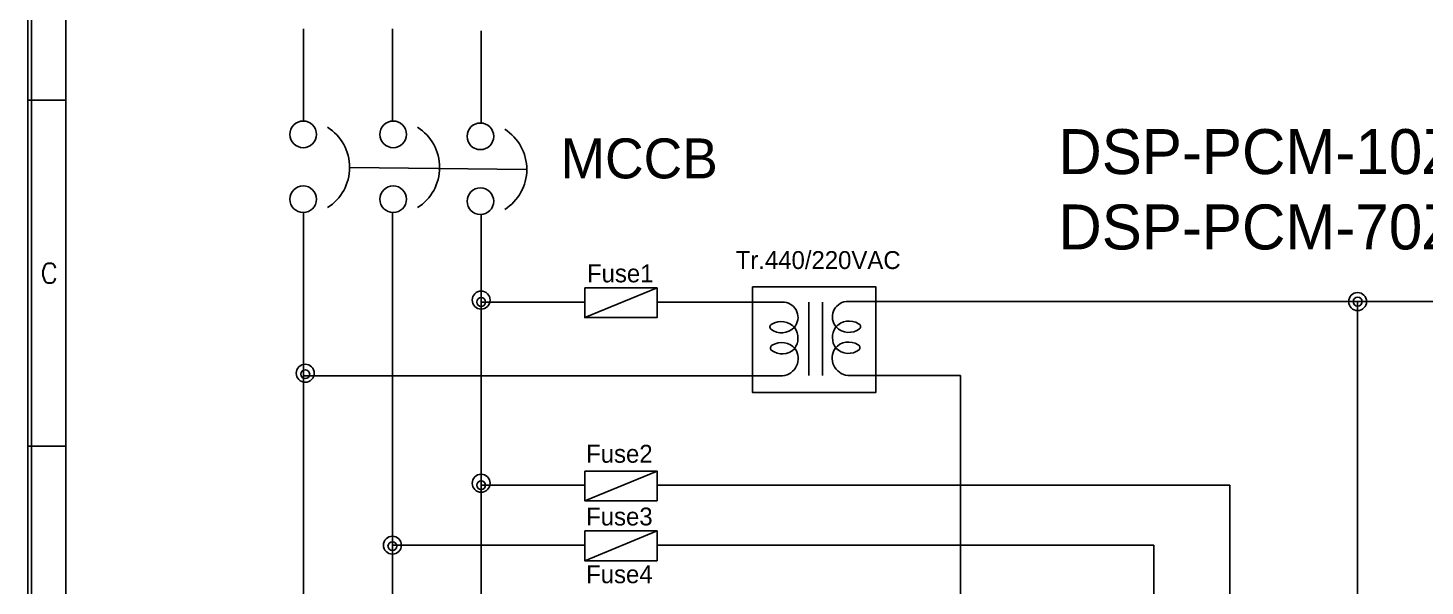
# Model space of a CAD drawing. Header units: millimetres. Extents: x 19 to 859, y 22 to 702.
# Drawn here: x 453.7 to 573.7, y 480 to 528 of the extents above; entities that cross this region are included whole.
import ezdxf
from ezdxf.enums import TextEntityAlignment as Align

# ---------------------------------------------------------------- set-up
doc = ezdxf.new("R2010")
doc.units = ezdxf.units.MM
for name, color, linetype in [('20', 2, 'Continuous'), ('30', 3, 'Continuous'), ('4', 133, 'Continuous'), ('70', 7, 'Continuous'), ('ASHADE', 7, 'Continuous')]:
    doc.layers.add(name, color=color, linetype=linetype)
doc.styles.add('ghs', font='NGULIM.TTF')
doc.styles.add('SIMPLEX', font='SIMPLEX')

msp = doc.modelspace()

# ---------------------------------------------------------------- linework, layer by layer
at = {"layer": '20', "color": 7}
msp.add_line((456.929, 341.572), (456.929, 577.885), dxfattribs=at)
at = {"layer": '30', "color": 0, "linetype": 'ByBlock', "lineweight": 25}
for p, q in [((453.662, 521.752), (456.929, 521.752)), ((453.662, 492.052), (456.929, 492.052))]:
    msp.add_line(p, q, dxfattribs=at)
at = {"layer": '4', "color": 0, "linetype": 'ByBlock', "lineweight": 25}
for centre in [(492.609, 504.589), (477.492, 498.304), (492.609, 488.851), (484.984, 483.532)]:
    msp.add_circle(centre, 0.772, dxfattribs=at)
at = {"layer": '4', "color": 0}
msp.add_circle((567.931, 504.458), 0.772, dxfattribs=at)
at = {"layer": '70', "color": 7}
for points in [[(829.862, 313.852), (453.662, 313.852), (453.662, 581.152), (829.862, 581.152)], [(829.565, 314.149), (453.959, 314.149), (453.959, 580.855), (829.565, 580.855)]]:
    msp.add_lwpolyline(points, close=True, dxfattribs=at)
at = {"layer": 'ASHADE', "color": 0, "linetype": 'ByBlock', "lineweight": 25, "ltscale": 2}
for p, q in [((477.353, 527.905), (477.353, 519.97)), ((484.984, 527.905), (484.984, 519.969)), ((492.609, 527.735), (492.609, 519.799)), ((496.532, 515.815), (481.305, 515.985)), ((477.353, 512.108), (477.353, 463.919)), ((484.984, 512.109), (484.984, 463.909)), ((492.609, 511.939), (492.609, 463.919)), ((507.73, 505.641), (501.506, 503.085)), ((501.506, 504.419), (492.609, 504.419)), ((516.13, 504.419), (507.73, 504.419)), ((518.663, 504.419), (515.94, 504.419)), ((520.764, 504.419), (520.764, 498.117)), ((521.931, 504.419), (521.931, 498.117)), ((523.964, 504.458), (526.521, 504.458)), ((516.13, 498.078), (477.353, 498.078)), ((515.94, 498.078), (518.518, 498.078)), ((524.109, 498.117), (526.521, 498.117)), ((507.73, 489.903), (501.506, 487.347)), ((507.73, 484.755), (501.506, 482.198))]:
    msp.add_line(p, q, dxfattribs=at)
at = {"layer": 'ASHADE', "ltscale": 2}
for p, q in [((526.521, 504.458), (615.691, 504.458)), ((567.931, 504.458), (567.931, 428.98)), ((525.315, 498.117), (533.806, 498.117)), ((533.806, 407.241), (533.806, 498.117))]:
    msp.add_line(p, q, dxfattribs=at)
at = {"layer": 'ASHADE', "color": 1, "linetype": 'ByBlock', "lineweight": 25, "ltscale": 2}
for p, q in [((501.506, 488.681), (492.609, 488.681)), ((556.959, 488.681), (507.73, 488.681)), ((501.506, 483.532), (484.984, 483.532)), ((550.411, 483.532), (507.73, 483.532))]:
    msp.add_line(p, q, dxfattribs=at)
at = {"layer": 'ASHADE', "color": 1, "ltscale": 2}
for p, q in [((556.959, 488.681), (556.959, 428.98)), ((550.411, 483.532), (550.411, 428.98))]:
    msp.add_line(p, q, dxfattribs=at)
at = {"layer": 'ASHADE', "color": 0, "linetype": 'ByBlock', "lineweight": 25}
for points in [[(501.506, 505.641), (507.73, 505.641), (507.73, 503.085), (501.506, 503.085)], [(501.506, 489.903), (507.73, 489.903), (507.73, 487.347), (501.506, 487.347)], [(501.506, 484.755), (507.73, 484.755), (507.73, 482.198), (501.506, 482.198)]]:
    msp.add_lwpolyline(points, close=True, dxfattribs=at)
at = {"layer": 'ASHADE', "color": 0, "linetype": 'ByBlock', "lineweight": 25, "ltscale": 2}
msp.add_lwpolyline([(515.94, 505.741), (526.521, 505.741), (526.521, 496.639), (515.94, 496.639)], close=True, dxfattribs=at)
for points in [[(518.518, 498.078, 0.5644393), (519.604, 500.398, 0.3776145), (517.627, 500.715, 0.5214253), (517.542, 500.281, 0.3768363), (519.538, 500.412, 0.3151835), (519.558, 502.201, 0.3776145), (517.581, 502.519, 0.5214253), (517.496, 502.085, 0.3826417), (519.519, 502.24, 0.6020814), (518.663, 504.419)], [(524.109, 498.117, -0.5644393), (523.024, 500.436, -0.3776145), (525, 500.754, -0.5214253), (525.085, 500.32, -0.3768363), (523.089, 500.451, -0.3151835), (523.07, 502.24, -0.3776145), (525.046, 502.557, -0.5214253), (525.131, 502.124, -0.3826417), (523.109, 502.279, -0.6020814), (523.964, 504.458)]]:
    msp.add_lwpolyline(points, format="xyb", dxfattribs=at)
for centre in [(477.315, 518.827), (485.05, 518.827), (492.542, 518.657), (477.315, 513.251), (485.05, 513.251), (492.542, 513.081)]:
    msp.add_circle(centre, 1.144, dxfattribs=at)
for centre, radius, start, end in [((477.23, 515.985), 4.075, 302.22193, 57.77807), ((484.965, 515.985), 4.075, 302.22193, 57.77807), ((492.457, 515.815), 4.075, 302.22193, 57.77807), ((492.609, 504.419), 0.381, 0, 180), ((492.609, 504.419), 0.381, 180, 0), ((477.492, 498.22), 0.381, 0, 180), ((477.492, 498.22), 0.381, 180, 0), ((492.609, 488.681), 0.381, 0, 180), ((492.609, 488.681), 0.381, 180, 0), ((484.984, 483.448), 0.381, 0, 180), ((484.984, 483.448), 0.381, 180, 0)]:
    msp.add_arc(centre, radius, start, end, dxfattribs=at)
at = {"layer": 'ASHADE', "ltscale": 2}
for start, end in [(0, 180), (180, 0)]:
    msp.add_arc((567.931, 504.458), 0.381, start, end, dxfattribs=at)

# ---------------------------------------------------------------- texts
at = {"layer": '30', "color": 0, "linetype": 'ByBlock', "lineweight": 25, "style": 'SIMPLEX'}
msp.add_text('C', height=1.683, dxfattribs=at).set_placement((455.493, 506.902), align=Align.MIDDLE)
at = {"layer": 'ASHADE', "color": 0, "linetype": 'ByBlock', "lineweight": 25, "ltscale": 2, "style": 'ghs'}
for s, height, p in [('DSP-PCM-10Z7-ZCT', 3.861, (542.212, 515.414)), ('MCCB', 3.4326, (499.431, 515.044)), ('DSP-PCM-70Z7-ZCT', 3.861, (542.212, 508.94)), ('Tr.440/220VAC', 1.53783, (514.482, 507.258)), ('Fuse1', 1.5378, (501.704, 506.114)), ('Fuse2', 1.5378, (501.63, 490.617)), ('Fuse3', 1.5378, (501.63, 485.227)), ('Fuse4', 1.5378, (501.63, 480.267))]:
    msp.add_text(s, height=height, dxfattribs=at).set_placement(p)

doc.saveas('drawing.dxf')
